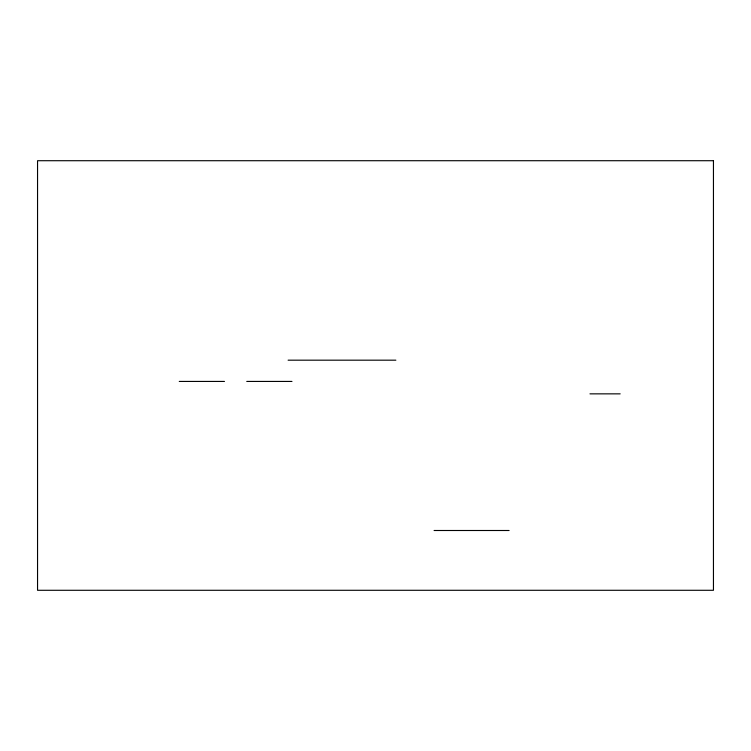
<?xml version="1.0" encoding="UTF-8"?>
<svg xmlns="http://www.w3.org/2000/svg" width="751" height="751" viewBox="0 0 751 751"><rect width="100%" height="100%" fill="white"/><g stroke="black" fill="none" stroke-linecap="round" stroke-linejoin="round"><path stroke-width="1.13" d="M288.112 360.18L395.861 360.18M179.254 381.433L224.474 381.433M246.75 381.433L291.97 381.433M589.967 393.853L620.176 393.853M434.087 530.497L509.112 530.497M713.45 160.714L37.55 160.714L37.55 590.286L713.45 590.286L713.45 160.714"/></g></svg>
